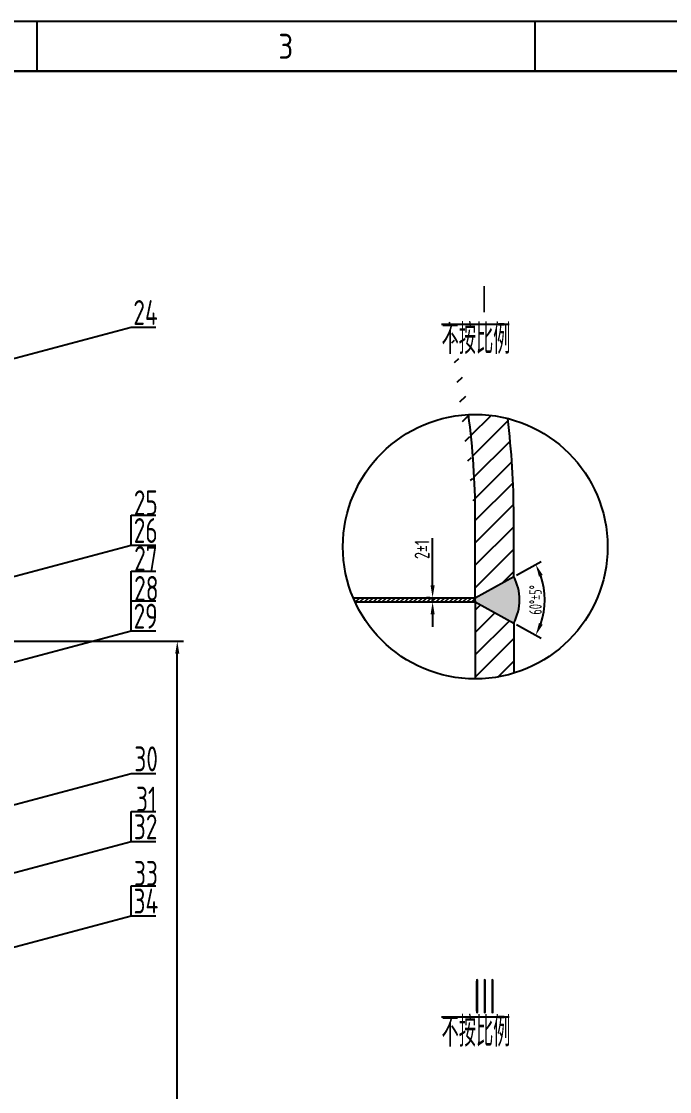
# Model space of a CAD drawing. Header units: millimetres. Extents: x -20118 to 11799, y -1891 to 39516.
# Drawn here: x -19924.4 to -19794.2, y 39301.4 to 39516.5 of the extents above; entities that cross this region are included whole.
import ezdxf

# ---------------------------------------------------------------- set-up
doc = ezdxf.new("R2010")
doc.units = ezdxf.units.MM
for name, color, linetype in [('1', 130, 'Continuous'), ('5', 90, 'Continuous'), ('8', 50, 'Continuous')]:
    doc.layers.add(name, color=color, linetype=linetype)
doc.layers.add('内框', color=7, linetype='Continuous', lineweight=80)
doc.styles.add('10', font='gbenor.shx', dxfattribs={"height": 3, "bigfont": 'gbcbig.shx'})
doc.styles.add('6', font='gbenor.shx', dxfattribs={"width": 0.8, "height": 6, "bigfont": 'gbcbig.shx'})
doc.styles.add('7', font='gbenor.shx', dxfattribs={"width": 0.8, "height": 7, "bigfont": 'gbcbig.shx'})
doc.styles.get("Standard").update_dxf_attribs({"font": 'gbenor.shx', "width": 0.7, "bigfont": 'gbcbig.shx'})
doc.styles.add('图纸中的数字及字母', font='gbenor.shx', dxfattribs={"width": 0.8, "height": 3, "bigfont": 'gbcbig.shx'})
doc.styles.add('表格中的文字5', font='gbenor.shx', dxfattribs={"width": 0.8, "height": 5, "bigfont": 'gbcbig.shx'})
doc.dimstyles.new('NUBT', dxfattribs={"dimtxt": 2.5, "dimasz": 2.5, "dimexe": 1.25, "dimexo": 0.625, "dimtad": 1, "dimdec": 0, "dimlfac": 30, "dimtxsty": 'Standard', "dimcen": 2.5, "dimadec": 0, "dimazin": 0, "dimtfac": 1, "dimtdec": 0, "dimtmove": 0, "dimatfit": 3, "dimfxl": 1, "dimarcsym": 0})

# ---------------------------------------------------------------- blocks, each defined once
blk = doc.blocks.new('*D110')
at = {"layer": '1', "color": 0, "lineweight": -2, "transparency": 16777216}
for p, q in [((-19963.7, 39391.92), (-19891.83, 39391.92)), ((-19893.08, 38897.55), (-19893.08, 39389.42)), ((-19941.2, 38895.05), (-19891.83, 38895.05))]:
    blk.add_line(p, q, dxfattribs=at)
at = {"layer": '1', "color": 0, "transparency": 16777216}
for points in [[(-19893.5, 39389.42), (-19892.67, 39389.42), (-19893.08, 39391.92)], [(-19893.5, 38897.55), (-19892.67, 38897.55), (-19893.08, 38895.05)]]:
    blk.add_solid(points, dxfattribs=at)
at = {"layer": 'Defpoints', "color": 0, "transparency": 16777216}
for p in [(-19964.33, 39391.92), (-19893.08, 39391.92), (-19941.83, 38895.05)]:
    blk.add_point(p, dxfattribs=at)
at = {"layer": '1', "color": 0, "transparency": 16777216, "insert": (-19894.96, 39140.16), "char_height": 2.5, "attachment_point": 5, "rotation": 90}
blk.add_mtext('25909', dxfattribs=at)
blk = doc.blocks.new('*D111')
at = {"layer": '1', "color": 0, "lineweight": -2, "transparency": 16777216}
for p, q in [((-19841.82, 39403.17), (-19841.82, 39412.61)), ((-19842.4, 39400.67), (-19843.07, 39400.67)), ((-19841.82, 39399.81), (-19841.82, 39400.67)), ((-19842.4, 39399.81), (-19843.07, 39399.81)), ((-19841.82, 39397.31), (-19841.82, 39394.81))]:
    blk.add_line(p, q, dxfattribs=at)
at = {"layer": '1', "color": 0, "transparency": 16777216}
for points in [[(-19842.23, 39403.17), (-19841.4, 39403.17), (-19841.82, 39400.67)], [(-19842.23, 39397.31), (-19841.4, 39397.31), (-19841.82, 39399.81)]]:
    blk.add_solid(points, dxfattribs=at)
at = {"layer": 'Defpoints', "color": 0, "transparency": 16777216}
for p in [(-19841.78, 39400.67), (-19841.82, 39399.81), (-19841.78, 39399.81)]:
    blk.add_point(p, dxfattribs=at)
at = {"layer": '1', "color": 0, "transparency": 16777216, "insert": (-19843.94, 39410.36), "char_height": 3, "attachment_point": 5, "rotation": 90, "style": '图纸中的数字及字母'}
blk.add_mtext('2±1', dxfattribs=at)
blk = doc.blocks.new('*D112')
at = {"layer": '1', "color": 0, "lineweight": -2, "transparency": 16777216}
for p, q in [((-19824.99, 39405.21), (-19820.01, 39407.95)), ((-19824.99, 39395.27), (-19820.01, 39392.54))]:
    blk.add_line(p, q, dxfattribs=at)
blk.add_arc((-19834.03, 39400.24), 14.75, 340.9295, 19.0705, dxfattribs=at)
at = {"layer": '1', "color": 0, "transparency": 16777216}
for points in [[(-19820.47, 39404.89), (-19819.71, 39405.23), (-19821.11, 39407.35)], [(-19819.71, 39395.25), (-19820.47, 39395.59), (-19821.11, 39393.14)]]:
    blk.add_solid(points, dxfattribs=at)
at = {"layer": 'Defpoints', "color": 0, "transparency": 16777216}
for p in [(-19825.54, 39404.91), (-19833.25, 39400.67), (-19833.25, 39399.81), (-19819.49, 39397.78), (-19825.54, 39395.57)]:
    blk.add_point(p, dxfattribs=at)
at = {"layer": '1', "color": 0, "transparency": 16777216, "insert": (-19821.16, 39400.24), "char_height": 2.5, "attachment_point": 5, "rotation": 90}
blk.add_mtext('60°±5°', dxfattribs=at)

msp = doc.modelspace()

# ---------------------------------------------------------------- hatches: boundary and pattern name
h = msp.add_hatch()
h.set_pattern_fill('ANSI31', color=3)
h.set_pattern_definition([(45, (-24.6672, -0.0445), (-2.24506403, 2.24506403), [])])
edge = h.paths.add_edge_path()
edge.add_spline(control_points=[(-19825.536, 39417.1791), (-19825.536, 39423.6857), (-19825.9405, 39430.1915), (-19826.745, 39436.6799)], knot_values=[3.14159265, 3.14159265, 3.14159265, 3.14159265, 3.20345046, 3.20345046, 3.20345046, 3.20345046], degree=3, periodic=0)
edge.add_arc((-19833.2534, 39410.9225), 26.5669, 75.819176, 92.958619)
edge.add_ellipse((-20433.4985, 39417.1791), major_axis=(-600.245, 0), ratio=0.5, start_angle=180, end_angle=183.8735869, ccw=False)
edge.add_line((-19833.2534, 39417.1791), (-19833.2534, 39400.6724))
edge.add_line((-19833.2534, 39400.6724), (-19825.536, 39404.9137))
edge.add_line((-19825.536, 39404.9137), (-19825.536, 39417.1791))
h.paths.add_polyline_path([(-19833.2534, 39384.3556, 0.0738185), (-19825.536, 39385.5012), (-19825.536, 39395.5736), (-19833.2534, 39399.8149)])
h = msp.add_hatch(color=1)
h.dxf.hatch_style = 1
h.paths.add_polyline_path([(-19833.2534, 39400.6724), (-19833.2534, 39399.8149), (-19825.536, 39395.5736, 0.25), (-19825.536, 39404.9137)])
h = msp.add_hatch()
h.set_pattern_fill('ANSI31', color=6, scale=0.2)
h.paths.add_polyline_path([(-19833.2534, 39400.6724), (-19857.7634, 39400.6724, 0.0088134), (-19857.3869, 39399.8149), (-19833.2534, 39399.8149)])

# ---------------------------------------------------------------- linework, layer by layer
for p, q in [((-19524.2964, 39516.4563), (-20118.2964, 39516.4563)), ((-19840.0336, 39455.6389), (-19826.4838, 39455.6389)), ((-19833.2534, 39399.8149), (-19833.2534, 39417.1791)), ((-19825.536, 39404.9137), (-19825.536, 39417.1791)), ((-19833.2534, 39400.6724), (-19825.536, 39404.9137)), ((-19857.7634, 39400.6724), (-19833.2534, 39400.6724)), ((-19857.3869, 39399.8149), (-19833.2534, 39399.8149)), ((-19833.2534, 39400.0293), (-19833.2534, 39384.3556)), ((-19833.2534, 39399.8149), (-19825.536, 39395.5736)), ((-19825.536, 39395.5736), (-19825.536, 39385.5012)), ((-19840.0336, 39316.4789), (-19826.4838, 39316.4789))]:
    msp.add_line(p, q)
at = {"lineweight": -3}
for p, q in [((-19921.2964, 39516.4563), (-19921.2964, 39506.4563)), ((-19921.2964, 39516.4563), (-19921.2964, 39506.4563)), ((-19821.2964, 39516.4563), (-19821.2964, 39506.4563)), ((-19821.2964, 39516.4563), (-19821.2964, 39506.4563))]:
    msp.add_line(p, q, dxfattribs=at)
msp.add_arc((-19834.2923, 39400.2436), 9.9238, 331.927513, 28.072487)
msp.add_ellipse((-20433.4985, 39417.1791), major_axis=(-600.245, 0), ratio=0.5, start_param=3.14159265, end_param=3.2091995)
msp.add_open_spline([(-19825.536, 39417.1791), (-19825.536, 39423.6857), (-19825.9405, 39430.1915), (-19826.745, 39436.6799)], degree=3)
at = {"layer": '5'}
for p, q in [((-19943.9526, 39443.9059), (-19902.3619, 39455.0501)), ((-19902.3619, 39455.0501), (-19897.3619, 39455.0501)), ((-19902.3619, 39411.2499), (-19902.3619, 39417.2499)), ((-19902.3619, 39417.2499), (-19897.3619, 39417.2499)), ((-19974.7535, 39391.8526), (-19902.3619, 39411.2499)), ((-19902.3619, 39411.2499), (-19897.3619, 39411.2499)), ((-19902.3619, 39400.039), (-19902.3619, 39406.039)), ((-19902.3619, 39406.039), (-19897.3619, 39406.039)), ((-19902.3619, 39394.039), (-19902.3619, 39400.039)), ((-19902.3619, 39400.039), (-19897.3619, 39400.039)), ((-19956.4439, 39379.5351), (-19902.3619, 39394.039)), ((-19902.3619, 39394.039), (-19897.3619, 39394.039)), ((-19943.3629, 39354.379), (-19902.3619, 39365.3651)), ((-19902.3619, 39365.3651), (-19897.3619, 39365.3651)), ((-19902.3619, 39351.7116), (-19902.3619, 39357.7116)), ((-19902.3619, 39357.7116), (-19897.3619, 39357.7116)), ((-19939.0605, 39341.8696), (-19902.3619, 39351.7116)), ((-19902.3619, 39351.7116), (-19897.3619, 39351.7116)), ((-19902.3619, 39336.7932), (-19902.3619, 39342.7932)), ((-19902.3619, 39342.7932), (-19897.3619, 39342.7932)), ((-19939.0605, 39326.9512), (-19902.3619, 39336.7932)), ((-19902.3619, 39336.7932), (-19897.3619, 39336.7932))]:
    msp.add_line(p, q, dxfattribs=at)
at = {"layer": '8'}
msp.add_circle((-19833.2534, 39410.9225), 26.5669, dxfattribs=at)
at = {"layer": '内框', "lineweight": 30}
msp.add_line((-20093.2964, 39506.4563), (-19534.2964, 39506.4563), dxfattribs=at)

# ---------------------------------------------------------------- texts
for s, insert, char_height, width, attachment_point, style in [('3', (-19871.2964, 39511.4563), 5, 10, 5, '10'), ('Ⅰ', (-19833.2283, 39463.4288), 6, 2.326231, 1, '6'), ('不按比例', (-19840.0196, 39455.6389), 6, 35.946004, 1, '6'), ('III', (-19833.6553, 39324.1105), 7, 2.326231, 1, '7'), ('不按比例', (-19840.0196, 39316.4789), 6, 35.946004, 1, '6')]:
    msp.add_mtext(s, dxfattribs=dict(insert=insert, char_height=char_height, width=width, attachment_point=attachment_point, style=style))
at = {"layer": '5', "char_height": 5, "attachment_point": 1, "style": '表格中的文字5'}
for s, insert in [('\\pi0.45768;24', (-19902.3619, 39460.4775)), ('\\pi0.55531;25', (-19902.3619, 39422.2499)), ('\\pi0.54167;26', (-19902.3619, 39416.6774)), ('\\pi0.62434;27', (-19902.3619, 39411.039)), ('\\pi0.62434;28', (-19902.3619, 39405.039)), ('\\pi0.50502;29', (-19902.3619, 39399.4664)), ('\\pi0.66535;30', (-19902.3619, 39370.7925)), ('\\pi1;31', (-19902.3619, 39362.7116)), ('\\pi0.56657;32', (-19902.3619, 39357.139)), ('\\pi0.59763;33', (-19902.3619, 39347.7932)), ('\\pi0.5;34', (-19902.3619, 39342.2206))]:
    msp.add_mtext_dynamic_manual_height_columns(s, width=5, gutter_width=25, heights=[0], dxfattribs=dict(at, insert=insert))

# ---------------------------------------------------------------- dimensions: what is measured, and where the dimension line sits
at = {"layer": '1'}
dim = msp.add_linear_dim(base=(-19841.8173, 39399.8149), p1=(-19841.7796, 39400.6724), p2=(-19841.7796, 39399.8149), angle=90, text='2±1', dimstyle='NUBT', override={"dimtxsty": '图纸中的数字及字母'}, dxfattribs=at)
dim.commit()
dim.dimension.update_dxf_attribs({"geometry": '*D111', "text_midpoint": (-19841.8173, 39410.3645), "dimtype": 160})
dim = msp.add_angular_dim_2l(base=(-19819.488, 39397.7841), line1=((-19833.2534, 39399.8149), (-19825.536, 39395.5736)), line2=((-19833.2534, 39400.6724), (-19825.536, 39404.9137)), text='60°±5°', dimstyle='NUBT', dxfattribs=at)
dim.commit()
dim.dimension.update_dxf_attribs({"geometry": '*D112', "text_midpoint": (-19821.1565, 39400.2436)})
dim = msp.add_linear_dim(base=(-19893.0818, 39391.9193), p1=(-19941.8255, 38895.046), p2=(-19964.3255, 39391.9193), angle=90, text='25909', dimstyle='NUBT', dxfattribs=at)
dim.commit()
dim.dimension.update_dxf_attribs({"geometry": '*D110', "text_midpoint": (-19893.0818, 39140.1579), "dimtype": 160})

doc.saveas('drawing.dxf')
